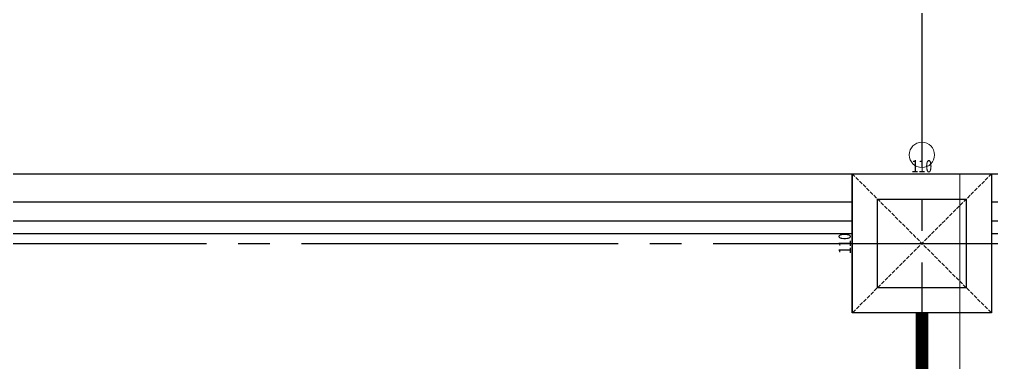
# Model space of a CAD drawing. Extents: x -3080 to 28500, y -1326 to 31609.
# Drawn here: x 3607 to 4375, y 8906 to 9177 of the extents above; entities that cross this region are included whole.
import ezdxf

# ---------------------------------------------------------------- set-up
doc = ezdxf.new("R2010")
doc.units = 0
doc.header["$LTSCALE"] = 100
for name, pattern in [('188K-SM-03-F05-ARCH-PA-Y2257103$0$DASHED', [19.05, 12.7, -6.35]), ('X-S-FAB-L05$0$COL-CEN-LIN', [3.25, 2.5, -0.25, 0.25, -0.25]), ('X-S-FAB-L05$0$HIDDEN', [0.4, 0.3, -0.1])]:
    doc.linetypes.add(name, pattern=pattern)
for name, color, linetype in [('0-xref', 8, 'Continuous'), ('188K-SM-03-F05-ARCH-PA-Y2257103$0$K-DIivder-3.5', 53, '188K-SM-03-F05-ARCH-PA-Y2257103$0$DASHED'), ('188K-SM-03-F05-ARCH-PA-Y2257103$0$K-岩棉 2hr 3.5-非抗', 53, 'Continuous'), ('X-S-FAB-L05$0$1_L05平面圖_1_A-OBJE-MEP', 8, 'Continuous'), ('X-S-FAB-L05$0$BEAM', 8, 'Continuous'), ('X-S-FAB-L05$0$BLOCK', 8, 'Continuous'), ('X-S-FAB-L05$0$CCL', 8, 'X-S-FAB-L05$0$COL-CEN-LIN'), ('X-S-FAB-L05$0$COL', 8, 'Continuous'), ('X-S-FAB-L05$0$COL-S', 8, 'Continuous'), ('X-S-FAB-L05$0$S-FNDN', 8, 'Continuous'), ('X-S-FAB-L05$0$SLAB', 8, 'Continuous'), ('X-S-FAB-L05$0$WALL-RC', 8, 'Continuous')]:
    doc.layers.add(name, color=color, linetype=linetype)
doc.styles.add('X-S-FAB-L05$0$DIM', font='', dxfattribs={"width": 0.8})
doc.styles.get('X-S-FAB-L05$0$DIM').set_extended_font_data('MingLiU')
doc.dimstyles.new('X-S-FAB-L05$0$JJP_005_defpoint', dxfattribs={"dimtxt": 20, "dimasz": 0.5, "dimexe": 0.5, "dimexo": 0.5, "dimgap": 0.5, "dimtad": 1, "dimdsep": 46, "dimtxsty": 'X-S-FAB-L05$0$DIM', "dimblk": 'X-S-FAB-L05$0$_None', "dimcen": 10, "dimclrd": 256, "dimclre": 256, "dimclrt": 256, "dimadec": 0, "dimazin": 0, "dimtfac": 1, "dimtix": 1, "dimtmove": 2, "dimatfit": 3, "dimldrblk": 'X-S-FAB-L05$0$_None', "dimfxl": 0.5, "dimtolj": 1, "dimtzin": 0, "dimarcsym": 0})

# ---------------------------------------------------------------- blocks, each defined once
blk = doc.blocks.new('*D174')
at = {"layer": 'DefPoints', "lineweight": -2, "transparency": 16777216}
blk.add_line((0, 0), (110, 0), dxfattribs=at)
at = {"layer": 'DefPoints', "color": 0, "transparency": 16777216}
for p in [(0, 0), (110, 0), (110, 0)]:
    blk.add_point(p, dxfattribs=at)
at = {"layer": 'DefPoints', "transparency": 16777216, "insert": (55, 6.07), "char_height": 10, "attachment_point": 5, "style": 'X-S-FAB-L05$0$DIM'}
blk.add_mtext('\\A1;110', dxfattribs=at)
blk = doc.blocks.new('X-S-FAB-L05$0$_None')
blk = doc.blocks.new('*D175')
at = {"layer": 'DefPoints', "lineweight": -2, "transparency": 16777216}
blk.add_line((0, 0), (0, -110), dxfattribs=at)
at = {"layer": 'DefPoints', "color": 0, "transparency": 16777216}
for p in [(0, 0), (0, -110), (0, -110)]:
    blk.add_point(p, dxfattribs=at)
at = {"layer": 'DefPoints', "transparency": 16777216, "insert": (-6.07, -55), "char_height": 10, "attachment_point": 5, "rotation": 90, "style": 'X-S-FAB-L05$0$DIM'}
blk.add_mtext('\\A1;110', dxfattribs=at)
blk = doc.blocks.new('X-S-FAB-L05$0$板_3_2', base_point=(11935, 9055))
at = {"layer": 'X-S-FAB-L05$0$S-FNDN', "color": 15, "lineweight": 0, "flags": 128}
blk.add_lwpolyline([(11935, 9055), (4350, 9055), (4350, 7470), (9330, 7470), (9330, -55), (11935, -55), (11935, 4530), (11070, 4530), (11070, 5003), (11935, 5003)], close=True, dxfattribs=at)
blk = doc.blocks.new('188K-SM-03-F05-ARCH-PA-Y2257103')
at = {"layer": '188K-SM-03-F05-ARCH-PA-Y2257103$0$K-DIivder-3.5', "linetype": 'ByBlock', "ltscale": 2, "const_width": 10}
blk.add_lwpolyline([(4320, 8945), (4320, 8645)], dxfattribs=at)
at = {"layer": '188K-SM-03-F05-ARCH-PA-Y2257103$0$K-岩棉 2hr 3.5-非抗'}
for p, q in [((4265, 9017.5, 0), (3535, 9017.5, 0)), ((5105, 9017.5, 0), (4375, 9017.5, 0)), ((4265, 9007.5, 0), (3535, 9007.5, 0)), ((5105, 9007.5, 0), (4375, 9007.5, 0))]:
    blk.add_line(p, q, dxfattribs=at)
blk = doc.blocks.new('*U59')
at = {"layer": 'DefPoints', "linetype": 'X-S-FAB-L05$0$HIDDEN', "ltscale": 0.1}
for p, q in [((110, 0), (0, -110)), ((0, 0), (110, -110))]:
    blk.add_line(p, q, dxfattribs=at)
at = {"layer": 'X-S-FAB-L05$0$COL', "ltscale": 0.1}
blk.add_lwpolyline([(0, 0), (110, 0), (110, -110), (0, -110)], close=True, dxfattribs=at)
at = {"layer": 'DefPoints'}
dim = blk.add_linear_dim(base=(110, 0), p1=(0, 0), p2=(110, 0), dimstyle='X-S-FAB-L05$0$JJP_005_defpoint', override={"dimtxt": 10}, dxfattribs=at)
dim.commit()
dim.dimension.update_dxf_attribs({"geometry": '*D174', "text_midpoint": (55, 6.067)})
dim = blk.add_linear_dim(base=(0, -110), p1=(0, 0), p2=(0, -110), angle=90, dimstyle='X-S-FAB-L05$0$JJP_005_defpoint', override={"dimtxt": 10}, dxfattribs=at)
dim.commit()
dim.dimension.update_dxf_attribs({"geometry": '*D175', "text_midpoint": (-6.067, -55)})
blk = doc.blocks.new('X-S-FAB-L05$0$FAB2-L05')
at = {"layer": 'X-S-FAB-L05$0$CCL'}
for p, q in [((-21840, 11005), (-21840, 0)), ((-26880, 9720), (1210, 9720))]:
    blk.add_line(p, q, dxfattribs=at)
at = {"layer": 'X-S-FAB-L05$0$COL-S'}
blk.add_lwpolyline([(-21875, 9755), (-21805, 9755), (-21805, 9685), (-21875, 9685)], close=True, dxfattribs=at)
at = {"layer": 'X-S-FAB-L05$0$BEAM'}
blk.add_blockref('*U59', (-21895, 9775), dxfattribs=at)
blk = doc.blocks.new('X-S-FAB-L05')
at = {"layer": 'X-S-FAB-L05$0$1_L05平面圖_1_A-OBJE-MEP', "color": 8, "lineweight": 0, "ltscale": 10}
blk.add_circle((4320, 9070), 10, dxfattribs=at)
at = {"layer": 'X-S-FAB-L05$0$COL-S'}
blk.add_lwpolyline([(4285, 9035), (4355, 9035), (4355, 8965), (4285, 8965)], close=True, dxfattribs=at)
at = {"layer": 'X-S-FAB-L05$0$WALL-RC'}
for p, q in [((3535, 9055), (4265, 9055)), ((4375, 9055), (5105, 9055)), ((3535, 9033), (4265, 9033)), ((4375, 9033), (5105, 9033))]:
    blk.add_line(p, q, dxfattribs=at)
at = {"layer": 'X-S-FAB-L05$0$BEAM'}
blk.add_blockref('*U59', (4265, 9055), dxfattribs=at)
at = {"layer": 'X-S-FAB-L05$0$BLOCK'}
blk.add_blockref('X-S-FAB-L05$0$FAB2-L05', (26160, -720), dxfattribs=at)
at = {"layer": 'X-S-FAB-L05$0$SLAB', "color": 15, "lineweight": 0}
blk.add_blockref('X-S-FAB-L05$0$板_3_2', (11935, 9055), dxfattribs=at)

msp = doc.modelspace()

# ---------------------------------------------------------------- block references
at = {"layer": '0-xref'}
for name in ['X-S-FAB-L05', '188K-SM-03-F05-ARCH-PA-Y2257103']:
    msp.add_blockref(name, (0, 0), dxfattribs=at)

doc.saveas('drawing.dxf')
